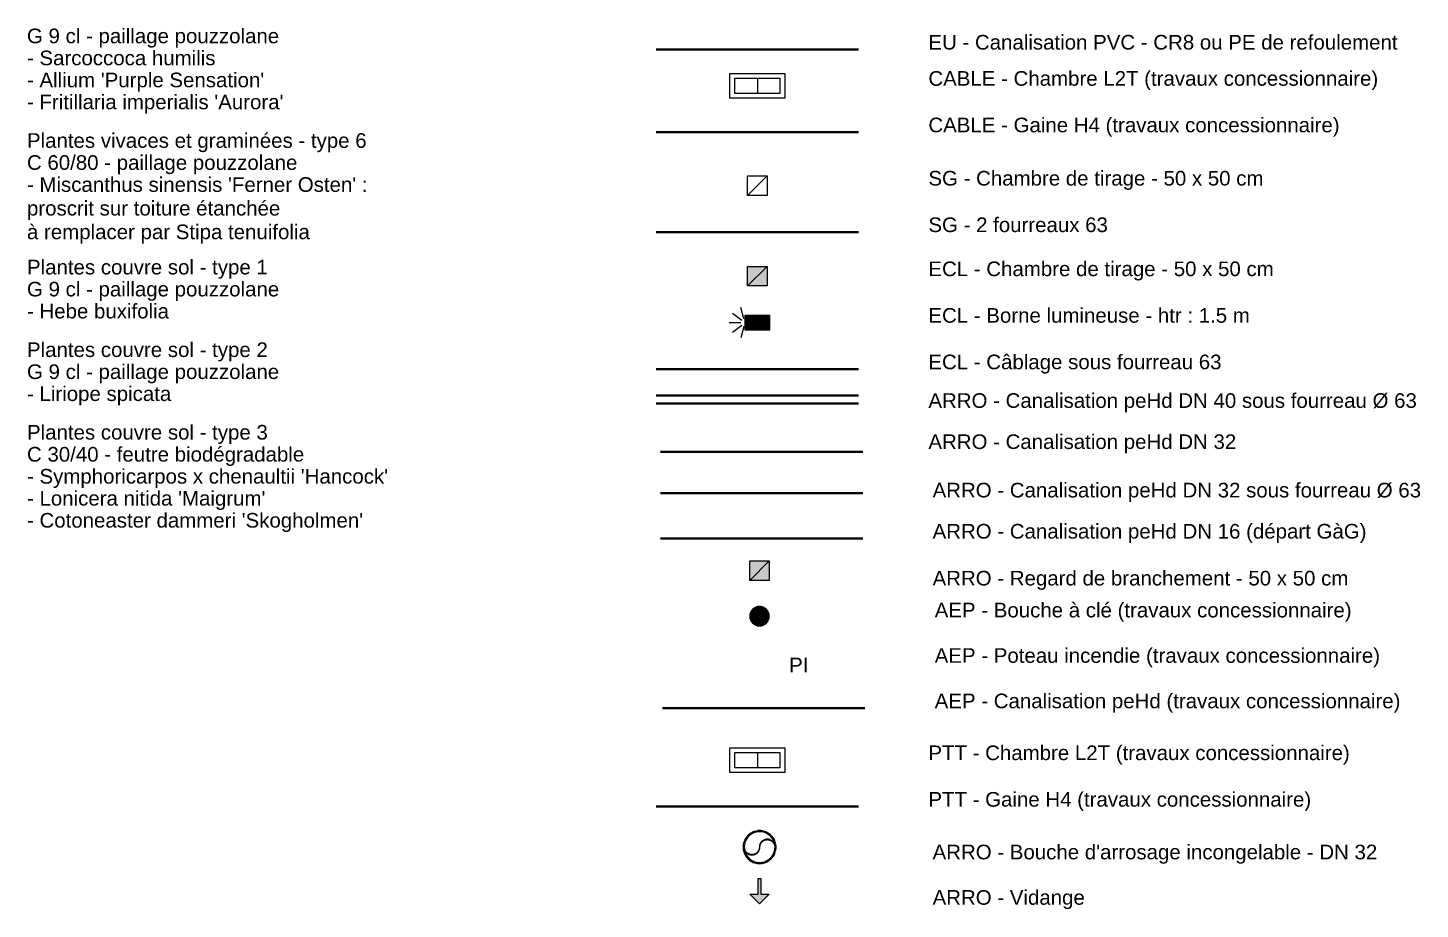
# Model space of a CAD drawing. Header units: metres. Extents: x 1838950 to 1842843, y 5171318 to 5174224.
# Drawn here: x 1840887 to 1840958.1, y 5171593 to 5171638 of the extents above; entities that cross this region are included whole.
import ezdxf

# ---------------------------------------------------------------- set-up
doc = ezdxf.new("R2010")
doc.units = ezdxf.units.M
doc.header["$LTSCALE"] = 0.0254
doc.header["$PDMODE"] = 1
doc.header["$PDSIZE"] = -2
doc.layers.get('0').update_dxf_attribs({"lineweight": 18})
doc.layers.add('SA - ECL-emmerg', color=6, linetype='Continuous', lineweight=18, true_color=0xff00ff)
for name, color, linetype, lineweight in [('SA - légende prestations', 7, 'Continuous', 18), ('SA - légende RH', 7, 'Continuous', 18), ('SA - légende RS', 7, 'Continuous', 18)]:
    doc.layers.add(name, color=color, linetype=linetype, lineweight=lineweight)
doc.styles.add('Arial', font='arial.ttf')

# ---------------------------------------------------------------- blocks, each defined once
blk = doc.blocks.new('218-4')
at = {"color": 7, "linetype": 'Continuous', "flags": 128}
blk.add_lwpolyline([(-0.39015, -0.39015), (0.39015, 0.39015), (0.39015, -0.39015)], close=True, dxfattribs=at)
blk.add_lwpolyline([(-0.39015, -0.39015), (-0.39015, 0.39015), (0.39015, 0.39015)], dxfattribs=at)
at = {"color": 7, "linetype": 'Continuous', "lineweight": 5, "transparency": 33554687}
for p in [(-0.39015, 0.39015), (-0.39015, 0.39015), (0.39015, 0.39015), (0.39015, 0.39015), (0.39015, 0.39015), (0.39015, 0.39015), (-0.39015, -0.39015), (-0.39015, -0.39015), (-0.39015, -0.39015), (-0.39015, -0.39015), (0.39015, -0.39015), (0.39015, -0.39015)]:
    blk.add_point(p, dxfattribs=at)
blk = doc.blocks.new('Station de pompage-4')
at = {"color": 7, "linetype": 'Continuous', "flags": 128}
blk.add_lwpolyline([(0.249, -0.02), (0.25, 0), (0.249, 0.02), (0.247, 0.039), (0.243, 0.058), (0.238, 0.077), (0.231, 0.096), (0.223, 0.113), (0.213, 0.131), (0.202, 0.147), (0.19, 0.162), (0.177, 0.177), (0.162, 0.19), (0.147, 0.202), (0.131, 0.213), (0.113, 0.223), (0.096, 0.231), (0.077, 0.238), (0.058, 0.243), (0.039, 0.247), (0.02, 0.249), (0, 0.25), (-0.02, 0.249), (-0.039, 0.247), (-0.058, 0.243), (-0.077, 0.238), (-0.096, 0.231), (-0.113, 0.223), (-0.131, 0.213), (-0.147, 0.202), (-0.162, 0.19), (-0.177, 0.177), (-0.19, 0.162), (-0.202, 0.147), (-0.213, 0.131), (-0.223, 0.113), (-0.231, 0.096), (-0.238, 0.077), (-0.243, 0.058), (-0.247, 0.039), (-0.249, 0.02), (-0.25, 0), (-0.249, -0.02), (-0.247, -0.039), (-0.243, -0.058), (-0.238, -0.077), (-0.231, -0.096), (-0.223, -0.113), (-0.213, -0.131), (-0.202, -0.147), (-0.19, -0.162), (-0.177, -0.177), (-0.162, -0.19), (-0.147, -0.202), (-0.131, -0.213), (-0.113, -0.223), (-0.096, -0.231), (-0.077, -0.238), (-0.058, -0.243), (-0.039, -0.247), (-0.02, -0.249), (0, -0.25), (0.02, -0.249), (0.039, -0.247), (0.058, -0.243), (0.077, -0.238), (0.096, -0.231), (0.113, -0.223), (0.131, -0.213), (0.147, -0.202), (0.162, -0.19), (0.177, -0.177), (0.19, -0.162), (0.202, -0.147), (0.213, -0.131), (0.223, -0.113), (0.231, -0.096), (0.238, -0.077), (0.243, -0.058), (0.247, -0.039)], close=True, dxfattribs=at)
for points in [[(0.229, 0.042), (0.226, 0.054), (0.221, 0.072), (0.215, 0.089), (0.207, 0.106), (0.198, 0.121), (0.188, 0.137), (0.177, 0.151), (0.164, 0.164), (0.151, 0.177), (0.137, 0.188), (0.121, 0.198), (0.106, 0.207), (0.089, 0.215), (0.072, 0.221), (0.054, 0.226), (0.036, 0.23), (0.018, 0.232), (0, 0.233), (-0.018, 0.232), (-0.036, 0.23), (-0.054, 0.226), (-0.072, 0.221), (-0.089, 0.215), (-0.106, 0.207), (-0.121, 0.198), (-0.137, 0.188), (-0.151, 0.177), (-0.164, 0.164), (-0.177, 0.151), (-0.188, 0.137), (-0.198, 0.121), (-0.207, 0.106), (-0.215, 0.089), (-0.221, 0.072), (-0.226, 0.054), (-0.23, 0.036), (-0.232, 0.018), (-0.233, 0), (-0.232, -0.018), (-0.23, -0.036), (-0.226, -0.054), (-0.221, -0.072), (-0.215, -0.089), (-0.207, -0.106), (-0.198, -0.121), (-0.188, -0.137), (-0.177, -0.151), (-0.164, -0.164), (-0.151, -0.177), (-0.137, -0.188), (-0.121, -0.198), (-0.106, -0.207), (-0.089, -0.215), (-0.072, -0.221), (-0.054, -0.226), (-0.036, -0.23), (-0.018, -0.232), (0, -0.233), (0.018, -0.232), (0.036, -0.23), (0.054, -0.226), (0.072, -0.221), (0.089, -0.215), (0.106, -0.207), (0.121, -0.198), (0.137, -0.188), (0.151, -0.177), (0.164, -0.164), (0.177, -0.151), (0.188, -0.137), (0.198, -0.121), (0.207, -0.106), (0.215, -0.089), (0.221, -0.072), (0.226, -0.054), (0.23, -0.036), (0.232, -0.018)], [(0.229, 0.042), (0.227, 0.046), (0.223, 0.054), (0.218, 0.063), (0.213, 0.07), (0.207, 0.078), (0.201, 0.085), (0.194, 0.091), (0.187, 0.097), (0.179, 0.102), (0.171, 0.107), (0.162, 0.111), (0.153, 0.114), (0.144, 0.117), (0.135, 0.118), (0.126, 0.12), (0.116, 0.12), (0.107, 0.12), (0.098, 0.118), (0.088, 0.117), (0.079, 0.114), (0.07, 0.111), (0.062, 0.107), (0.054, 0.102), (0.046, 0.097), (0.038, 0.091), (0.031, 0.085), (0.025, 0.078), (0.019, 0.07), (0.014, 0.063), (0.009, 0.054), (0.005, 0.046), (0.002, 0.037), (0, 0.028), (-0.002, 0.019), (-0.003, 0.009), (-0.004, 0), (-0.004, -0.009), (-0.005, -0.018), (-0.007, -0.026), (-0.009, -0.035), (-0.012, -0.043), (-0.016, -0.051), (-0.02, -0.059), (-0.025, -0.066), (-0.031, -0.073), (-0.037, -0.08), (-0.043, -0.086), (-0.05, -0.091), (-0.057, -0.096), (-0.065, -0.1), (-0.073, -0.104), (-0.081, -0.107), (-0.09, -0.11), (-0.099, -0.111), (-0.107, -0.112), (-0.116, -0.113), (-0.125, -0.112), (-0.134, -0.111), (-0.143, -0.11), (-0.151, -0.107), (-0.159, -0.104), (-0.167, -0.1), (-0.175, -0.096), (-0.182, -0.091), (-0.189, -0.086), (-0.196, -0.08), (-0.202, -0.073), (-0.207, -0.066), (-0.212, -0.059), (-0.217, -0.051), (-0.22, -0.043), (-0.223, -0.035), (-0.226, -0.026), (-0.228, -0.018), (-0.229, -0.009), (-0.229, 0), (-0.232, 0.018)], [(-0.229, -0.041), (-0.227, -0.046), (-0.223, -0.054), (-0.218, -0.063), (-0.213, -0.07), (-0.207, -0.078), (-0.201, -0.085), (-0.194, -0.091), (-0.187, -0.097), (-0.179, -0.102), (-0.171, -0.107), (-0.162, -0.111), (-0.153, -0.114), (-0.144, -0.116), (-0.135, -0.118), (-0.126, -0.119), (-0.116, -0.12), (-0.107, -0.119), (-0.098, -0.118), (-0.088, -0.116), (-0.079, -0.114), (-0.07, -0.111), (-0.062, -0.107), (-0.054, -0.102), (-0.046, -0.097), (-0.038, -0.091), (-0.032, -0.085), (-0.025, -0.078), (-0.019, -0.07), (-0.014, -0.063), (-0.01, -0.054), (-0.006, -0.046), (-0.002, -0.037), (0, -0.028), (0.002, -0.019), (0.003, -0.009), (0.003, 0), (0.004, 0.009), (0.005, 0.018), (0.007, 0.026), (0.009, 0.035), (0.012, 0.043), (0.016, 0.051), (0.02, 0.059), (0.025, 0.066), (0.031, 0.073), (0.037, 0.08), (0.043, 0.086), (0.05, 0.091), (0.057, 0.096), (0.065, 0.1), (0.073, 0.104), (0.081, 0.107), (0.09, 0.11), (0.099, 0.111), (0.107, 0.112), (0.116, 0.113), (0.125, 0.112), (0.134, 0.111), (0.143, 0.11), (0.151, 0.107), (0.159, 0.104), (0.167, 0.1), (0.175, 0.096), (0.183, 0.091), (0.19, 0.086), (0.196, 0.08), (0.202, 0.073), (0.207, 0.066), (0.212, 0.059), (0.217, 0.051), (0.22, 0.043), (0.224, 0.035), (0.226, 0.026), (0.228, 0.018), (0.229, 0.009), (0.229, 0), (0.232, -0.018)]]:
    blk.add_lwpolyline(points, dxfattribs=at)
at = {"color": 7, "linetype": 'Continuous', "lineweight": 5, "transparency": 33554687}
for p in [(-0.131, 0.213), (-0.131, 0.213), (-0.113, 0.223), (-0.113, 0.223), (-0.096, 0.231), (-0.096, 0.231), (-0.089, 0.215), (-0.089, 0.215), (-0.077, 0.238), (-0.077, 0.238), (-0.072, 0.221), (-0.072, 0.221), (-0.058, 0.243), (-0.058, 0.243), (-0.054, 0.226), (-0.054, 0.226), (-0.039, 0.247), (-0.039, 0.247), (-0.036, 0.23), (-0.036, 0.23), (-0.02, 0.249), (-0.02, 0.249), (-0.018, 0.232), (-0.018, 0.232), (0, 0.25), (0, 0.25), (0, 0.233), (0, 0.233), (0.018, 0.232), (0.018, 0.232), (0.02, 0.249), (0.02, 0.249), (0.036, 0.23), (0.036, 0.23), (0.039, 0.247), (0.039, 0.247), (0.054, 0.226), (0.054, 0.226), (0.058, 0.243), (0.058, 0.243), (0.072, 0.221), (0.072, 0.221), (0.077, 0.238), (0.077, 0.238), (0.089, 0.215), (0.089, 0.215), (0.096, 0.231), (0.096, 0.231), (0.113, 0.223), (0.113, 0.223), (0.131, 0.213), (0.131, 0.213), (-0.25, 0), (-0.25, 0), (-0.249, 0.02), (-0.249, 0.02), (-0.247, 0.039), (-0.247, 0.039), (-0.243, 0.058), (-0.243, 0.058), (-0.238, 0.077), (-0.238, 0.077), (-0.233, 0), (-0.233, 0), (-0.232, 0.018), (-0.232, 0.018), (-0.232, 0.018), (-0.232, 0.018), (-0.231, 0.096), (-0.231, 0.096), (-0.23, 0.036), (-0.23, 0.036), (-0.229, 0), (-0.229, 0), (-0.226, 0.054), (-0.226, 0.054), (-0.223, 0.113), (-0.223, 0.113), (-0.221, 0.072), (-0.221, 0.072), (-0.215, 0.089), (-0.215, 0.089), (-0.213, 0.131), (-0.213, 0.131), (-0.207, 0.106), (-0.207, 0.106), (-0.202, 0.147), (-0.202, 0.147), (-0.198, 0.121), (-0.198, 0.121), (-0.19, 0.162), (-0.19, 0.162), (-0.188, 0.137), (-0.188, 0.137), (-0.177, 0.177), (-0.177, 0.177), (-0.177, 0.151), (-0.177, 0.151), (-0.164, 0.164), (-0.164, 0.164), (-0.162, 0.19), (-0.162, 0.19), (-0.151, 0.177), (-0.151, 0.177), (-0.147, 0.202), (-0.147, 0.202), (-0.137, 0.188), (-0.137, 0.188), (-0.121, 0.198), (-0.121, 0.198), (-0.106, 0.207), (-0.106, 0.207), (-0.004, 0), (-0.004, 0), (-0.003, 0.009), (-0.003, 0.009), (-0.002, 0.019), (-0.002, 0.019), (0, 0.028), (0, 0.028), (0.002, 0.037), (0.002, 0.037), (0.004, 0.009), (0.004, 0.009), (0.005, 0.046), (0.005, 0.046), (0.005, 0.018), (0.005, 0.018), (0.007, 0.026), (0.007, 0.026), (0.009, 0.054), (0.009, 0.054), (0.009, 0.035), (0.009, 0.035), (0.012, 0.043), (0.012, 0.043), (0.014, 0.063), (0.014, 0.063), (0.016, 0.051), (0.016, 0.051), (0.019, 0.07), (0.019, 0.07), (0.02, 0.059), (0.02, 0.059), (0.025, 0.078), (0.025, 0.078), (0.025, 0.066), (0.025, 0.066), (0.031, 0.085), (0.031, 0.085), (0.031, 0.073), (0.031, 0.073), (0.037, 0.08), (0.037, 0.08), (0.038, 0.091), (0.038, 0.091), (0.043, 0.086), (0.043, 0.086), (0.046, 0.097), (0.046, 0.097), (0.05, 0.091), (0.05, 0.091), (0.054, 0.102), (0.054, 0.102), (0.057, 0.096), (0.057, 0.096), (0.062, 0.107), (0.062, 0.107), (0.065, 0.1), (0.065, 0.1), (0.07, 0.111), (0.07, 0.111), (0.073, 0.104), (0.073, 0.104), (0.079, 0.114), (0.079, 0.114), (0.081, 0.107), (0.081, 0.107), (0.088, 0.117), (0.088, 0.117), (0.09, 0.11), (0.09, 0.11), (0.098, 0.118), (0.098, 0.118), (0.099, 0.111), (0.099, 0.111), (0.106, 0.207), (0.106, 0.207), (0.107, 0.12), (0.107, 0.12), (0.107, 0.112), (0.107, 0.112), (0.116, 0.12), (0.116, 0.12), (0.116, 0.113), (0.116, 0.113), (0.121, 0.198), (0.121, 0.198), (0.125, 0.112), (0.125, 0.112), (0.126, 0.12), (0.126, 0.12), (0.134, 0.111), (0.134, 0.111), (0.135, 0.118), (0.135, 0.118), (0.137, 0.188), (0.137, 0.188), (0.143, 0.11), (0.143, 0.11), (0.144, 0.117), (0.144, 0.117), (0.147, 0.202), (0.147, 0.202), (0.151, 0.177), (0.151, 0.177), (0.151, 0.107), (0.151, 0.107), (0.153, 0.114), (0.153, 0.114), (0.159, 0.104), (0.159, 0.104), (0.162, 0.19), (0.162, 0.19), (0.162, 0.111), (0.162, 0.111), (0.164, 0.164), (0.164, 0.164), (0.167, 0.1), (0.167, 0.1), (0.171, 0.107), (0.171, 0.107), (0.175, 0.096), (0.175, 0.096), (0.177, 0.177), (0.177, 0.177), (0.177, 0.151), (0.177, 0.151), (0.179, 0.102), (0.179, 0.102), (0.183, 0.091), (0.183, 0.091), (0.187, 0.097), (0.187, 0.097), (0.188, 0.137), (0.188, 0.137), (0.19, 0.162), (0.19, 0.162), (0.19, 0.086), (0.19, 0.086), (0.194, 0.091), (0.194, 0.091), (0.196, 0.08), (0.196, 0.08), (0.198, 0.121), (0.198, 0.121), (0.201, 0.085), (0.201, 0.085), (0.202, 0.147), (0.202, 0.147), (0.202, 0.073), (0.202, 0.073), (0.207, 0.106), (0.207, 0.106), (0.207, 0.078), (0.207, 0.078), (0.207, 0.066), (0.207, 0.066), (0.212, 0.059), (0.212, 0.059), (0.213, 0.131), (0.213, 0.131), (0.213, 0.07), (0.213, 0.07), (0.215, 0.089), (0.215, 0.089), (0.217, 0.051), (0.217, 0.051), (0.218, 0.063), (0.218, 0.063), (0.22, 0.043), (0.22, 0.043), (0.221, 0.072), (0.221, 0.072), (0.223, 0.113), (0.223, 0.113), (0.223, 0.054), (0.223, 0.054), (0.224, 0.035), (0.224, 0.035), (0.226, 0.054), (0.226, 0.054), (0.226, 0.026), (0.226, 0.026), (0.227, 0.046), (0.227, 0.046), (0.228, 0.018), (0.228, 0.018), (0.229, 0.042), (0.229, 0.042), (0.229, 0.042), (0.229, 0.042), (0.229, 0.009), (0.229, 0.009), (0.231, 0.096), (0.231, 0.096), (0.238, 0.077), (0.238, 0.077), (0.243, 0.058), (0.243, 0.058), (0.247, 0.039), (0.247, 0.039), (0.249, 0.02), (0.249, 0.02), (0.25, 0), (0.25, 0), (-0.249, -0.02), (-0.249, -0.02), (-0.247, -0.039), (-0.247, -0.039), (-0.243, -0.058), (-0.243, -0.058), (-0.238, -0.077), (-0.238, -0.077), (-0.232, -0.018), (-0.232, -0.018), (-0.231, -0.096), (-0.231, -0.096), (-0.23, -0.036), (-0.23, -0.036), (-0.229, -0.009), (-0.229, -0.009), (-0.229, -0.041), (-0.229, -0.041), (-0.228, -0.018), (-0.228, -0.018), (-0.227, -0.046), (-0.227, -0.046), (-0.226, -0.026), (-0.226, -0.026), (-0.226, -0.054), (-0.226, -0.054), (-0.223, -0.035), (-0.223, -0.035), (-0.223, -0.054), (-0.223, -0.054), (-0.223, -0.113), (-0.223, -0.113), (-0.221, -0.072), (-0.221, -0.072), (-0.22, -0.043), (-0.22, -0.043), (-0.218, -0.063), (-0.218, -0.063), (-0.217, -0.051), (-0.217, -0.051), (-0.215, -0.089), (-0.215, -0.089), (-0.213, -0.07), (-0.213, -0.07), (-0.213, -0.131), (-0.213, -0.131), (-0.212, -0.059), (-0.212, -0.059), (-0.207, -0.066), (-0.207, -0.066), (-0.207, -0.078), (-0.207, -0.078), (-0.207, -0.106), (-0.207, -0.106), (-0.202, -0.073), (-0.202, -0.073), (-0.202, -0.147), (-0.202, -0.147), (-0.201, -0.085), (-0.201, -0.085), (-0.198, -0.121), (-0.198, -0.121), (-0.196, -0.08), (-0.196, -0.08), (-0.194, -0.091), (-0.194, -0.091), (-0.19, -0.162), (-0.19, -0.162), (-0.189, -0.086), (-0.189, -0.086), (-0.188, -0.137), (-0.188, -0.137), (-0.187, -0.097), (-0.187, -0.097), (-0.182, -0.091), (-0.182, -0.091), (-0.179, -0.102), (-0.179, -0.102), (-0.177, -0.151), (-0.177, -0.151), (-0.177, -0.177), (-0.177, -0.177), (-0.175, -0.096), (-0.175, -0.096), (-0.171, -0.107), (-0.171, -0.107), (-0.167, -0.1), (-0.167, -0.1), (-0.164, -0.164), (-0.164, -0.164), (-0.162, -0.111), (-0.162, -0.111), (-0.162, -0.19), (-0.162, -0.19), (-0.159, -0.104), (-0.159, -0.104), (-0.153, -0.114), (-0.153, -0.114), (-0.151, -0.107), (-0.151, -0.107), (-0.151, -0.177), (-0.151, -0.177), (-0.147, -0.202), (-0.147, -0.202), (-0.144, -0.116), (-0.144, -0.116), (-0.143, -0.11), (-0.143, -0.11), (-0.137, -0.188), (-0.137, -0.188), (-0.135, -0.118), (-0.135, -0.118), (-0.134, -0.111), (-0.134, -0.111), (-0.126, -0.119), (-0.126, -0.119), (-0.125, -0.112), (-0.125, -0.112), (-0.121, -0.198), (-0.121, -0.198), (-0.116, -0.113), (-0.116, -0.113), (-0.116, -0.12), (-0.116, -0.12), (-0.107, -0.112), (-0.107, -0.112), (-0.107, -0.119), (-0.107, -0.119), (-0.106, -0.207), (-0.106, -0.207), (-0.099, -0.111), (-0.099, -0.111), (-0.098, -0.118), (-0.098, -0.118), (-0.09, -0.11), (-0.09, -0.11), (-0.088, -0.116), (-0.088, -0.116), (-0.081, -0.107), (-0.081, -0.107), (-0.079, -0.114), (-0.079, -0.114), (-0.073, -0.104), (-0.073, -0.104), (-0.07, -0.111), (-0.07, -0.111), (-0.065, -0.1), (-0.065, -0.1), (-0.062, -0.107), (-0.062, -0.107), (-0.057, -0.096), (-0.057, -0.096), (-0.054, -0.102), (-0.054, -0.102), (-0.05, -0.091), (-0.05, -0.091), (-0.046, -0.097), (-0.046, -0.097), (-0.043, -0.086), (-0.043, -0.086), (-0.038, -0.091), (-0.038, -0.091), (-0.037, -0.08), (-0.037, -0.08), (-0.032, -0.085), (-0.032, -0.085), (-0.031, -0.073), (-0.031, -0.073), (-0.025, -0.066), (-0.025, -0.066), (-0.025, -0.078), (-0.025, -0.078), (-0.02, -0.059), (-0.02, -0.059), (-0.019, -0.07), (-0.019, -0.07), (-0.016, -0.051), (-0.016, -0.051), (-0.014, -0.063), (-0.014, -0.063), (-0.012, -0.043), (-0.012, -0.043), (-0.01, -0.054), (-0.01, -0.054), (-0.009, -0.035), (-0.009, -0.035), (-0.007, -0.026), (-0.007, -0.026), (-0.006, -0.046), (-0.006, -0.046), (-0.005, -0.018), (-0.005, -0.018), (-0.004, -0.009), (-0.004, -0.009), (-0.002, -0.037), (-0.002, -0.037), (0, -0.028), (0, -0.028), (0.002, -0.019), (0.002, -0.019), (0.003, 0), (0.003, 0), (0.003, -0.009), (0.003, -0.009), (0.106, -0.207), (0.106, -0.207), (0.121, -0.198), (0.121, -0.198), (0.137, -0.188), (0.137, -0.188), (0.147, -0.202), (0.147, -0.202), (0.151, -0.177), (0.151, -0.177), (0.162, -0.19), (0.162, -0.19), (0.164, -0.164), (0.164, -0.164), (0.177, -0.151), (0.177, -0.151), (0.177, -0.177), (0.177, -0.177), (0.188, -0.137), (0.188, -0.137), (0.19, -0.162), (0.19, -0.162), (0.198, -0.121), (0.198, -0.121), (0.202, -0.147), (0.202, -0.147), (0.207, -0.106), (0.207, -0.106), (0.213, -0.131), (0.213, -0.131), (0.215, -0.089), (0.215, -0.089), (0.221, -0.072), (0.221, -0.072), (0.223, -0.113), (0.223, -0.113), (0.226, -0.054), (0.226, -0.054), (0.229, 0), (0.229, 0), (0.23, -0.036), (0.23, -0.036), (0.231, -0.096), (0.231, -0.096), (0.232, -0.018), (0.232, -0.018), (0.232, -0.018), (0.232, -0.018), (0.238, -0.077), (0.238, -0.077), (0.243, -0.058), (0.243, -0.058), (0.247, -0.039), (0.247, -0.039), (0.249, -0.02), (0.249, -0.02), (-0.131, -0.213), (-0.131, -0.213), (-0.113, -0.223), (-0.113, -0.223), (-0.096, -0.231), (-0.096, -0.231), (-0.089, -0.215), (-0.089, -0.215), (-0.077, -0.238), (-0.077, -0.238), (-0.072, -0.221), (-0.072, -0.221), (-0.058, -0.243), (-0.058, -0.243), (-0.054, -0.226), (-0.054, -0.226), (-0.039, -0.247), (-0.039, -0.247), (-0.036, -0.23), (-0.036, -0.23), (-0.02, -0.249), (-0.02, -0.249), (-0.018, -0.232), (-0.018, -0.232), (0, -0.233), (0, -0.233), (0, -0.25), (0, -0.25), (0.018, -0.232), (0.018, -0.232), (0.02, -0.249), (0.02, -0.249), (0.036, -0.23), (0.036, -0.23), (0.039, -0.247), (0.039, -0.247), (0.054, -0.226), (0.054, -0.226), (0.058, -0.243), (0.058, -0.243), (0.072, -0.221), (0.072, -0.221), (0.077, -0.238), (0.077, -0.238), (0.089, -0.215), (0.089, -0.215), (0.096, -0.231), (0.096, -0.231), (0.113, -0.223), (0.113, -0.223), (0.131, -0.213), (0.131, -0.213)]:
    blk.add_point(p, dxfattribs=at)
blk = doc.blocks.new('Vidange-4')
at = {"linetype": 'Continuous', "lineweight": 0, "true_color": 0x00ffff}
blk.add_hatch(color=4, dxfattribs=at).paths.add_polyline_path([(-0.03, 0.65), (0.03, 0.65), (0.03, 0.25), (0.25, 0.25), (0, 0), (-0.25, 0.25), (-0.03, 0.25)])
at = {"color": 7, "linetype": 'Continuous', "flags": 128}
blk.add_lwpolyline([(-0.03, 0.65), (0.03, 0.65), (0.03, 0.25), (0.25, 0.25), (0, 0), (-0.25, 0.25), (-0.03, 0.25)], close=True, dxfattribs=at)
at = {"color": 7, "linetype": 'Continuous', "lineweight": 5, "transparency": 33554687}
for p in [(-0.03, 0.65), (-0.03, 0.65), (0.03, 0.65), (0.03, 0.65), (-0.25, 0.25), (-0.25, 0.25), (-0.03, 0.25), (-0.03, 0.25), (0, 0), (0, 0), (0.03, 0.25), (0.03, 0.25), (0.25, 0.25), (0.25, 0.25)]:
    blk.add_point(p, dxfattribs=at)
blk = doc.blocks.new('Robinet quart de tour-4')
at = {"linetype": 'Continuous', "lineweight": 0, "true_color": 0x00ffff}
for points in [[(-0.171, -0.161), (-0.01, 0), (-0.171, 0.161), (-0.177, 0.154), (-0.183, 0.148), (-0.188, 0.141), (-0.193, 0.133), (-0.198, 0.126), (-0.203, 0.118), (-0.207, 0.111), (-0.211, 0.103), (-0.215, 0.095), (-0.218, 0.087), (-0.221, 0.078), (-0.224, 0.07), (-0.227, 0.061), (-0.229, 0.053), (-0.231, 0.044), (-0.232, 0.035), (-0.233, 0.027), (-0.234, 0.018), (-0.235, 0.009), (-0.235, 0), (-0.235, -0.009), (-0.234, -0.018), (-0.233, -0.026), (-0.232, -0.035), (-0.231, -0.044), (-0.229, -0.053), (-0.227, -0.061), (-0.224, -0.07), (-0.221, -0.078), (-0.218, -0.086), (-0.215, -0.095), (-0.211, -0.103), (-0.207, -0.11), (-0.203, -0.118), (-0.198, -0.126), (-0.193, -0.133), (-0.188, -0.14), (-0.183, -0.147), (-0.177, -0.154)], [(-0.161, 0.171), (0, 0.01), (0.161, 0.171), (0.154, 0.177), (0.147, 0.183), (0.14, 0.188), (0.133, 0.193), (0.126, 0.198), (0.118, 0.203), (0.11, 0.207), (0.103, 0.211), (0.095, 0.215), (0.086, 0.218), (0.078, 0.221), (0.07, 0.224), (0.061, 0.227), (0.053, 0.229), (0.044, 0.231), (0.035, 0.232), (0.026, 0.233), (0.018, 0.234), (0.009, 0.235), (0, 0.235), (-0.009, 0.235), (-0.018, 0.234), (-0.027, 0.233), (-0.035, 0.232), (-0.044, 0.231), (-0.053, 0.229), (-0.061, 0.227), (-0.07, 0.224), (-0.078, 0.221), (-0.087, 0.218), (-0.095, 0.215), (-0.103, 0.211), (-0.111, 0.207), (-0.118, 0.203), (-0.126, 0.198), (-0.133, 0.193), (-0.141, 0.188), (-0.148, 0.183), (-0.154, 0.177)], [(0.171, 0.161), (0.177, 0.154), (0.183, 0.148), (0.188, 0.141), (0.193, 0.133), (0.198, 0.126), (0.203, 0.118), (0.207, 0.111), (0.211, 0.103), (0.215, 0.095), (0.218, 0.087), (0.221, 0.078), (0.224, 0.07), (0.227, 0.061), (0.229, 0.053), (0.231, 0.044), (0.232, 0.035), (0.233, 0.027), (0.234, 0.018), (0.235, 0.009), (0.235, 0), (0.235, -0.009), (0.234, -0.018), (0.233, -0.027), (0.232, -0.035), (0.231, -0.044), (0.229, -0.053), (0.227, -0.061), (0.224, -0.07), (0.221, -0.078), (0.218, -0.087), (0.215, -0.095), (0.211, -0.103), (0.207, -0.111), (0.203, -0.118), (0.198, -0.126), (0.193, -0.133), (0.188, -0.141), (0.183, -0.148), (0.177, -0.154), (0.171, -0.161), (0.01, 0)], [(0.161, -0.171), (0.154, -0.177), (0.148, -0.183), (0.141, -0.188), (0.133, -0.193), (0.126, -0.198), (0.118, -0.203), (0.111, -0.207), (0.103, -0.211), (0.095, -0.215), (0.087, -0.218), (0.078, -0.221), (0.07, -0.224), (0.061, -0.227), (0.053, -0.229), (0.044, -0.231), (0.035, -0.232), (0.027, -0.233), (0.018, -0.234), (0.009, -0.235), (0, -0.235), (-0.009, -0.235), (-0.018, -0.234), (-0.027, -0.233), (-0.035, -0.232), (-0.044, -0.231), (-0.053, -0.229), (-0.061, -0.227), (-0.07, -0.224), (-0.078, -0.221), (-0.087, -0.218), (-0.095, -0.215), (-0.103, -0.211), (-0.111, -0.207), (-0.118, -0.203), (-0.126, -0.198), (-0.133, -0.193), (-0.141, -0.188), (-0.148, -0.183), (-0.154, -0.177), (-0.161, -0.171), (0, -0.01)]]:
    blk.add_hatch(color=4, dxfattribs=at).paths.add_polyline_path(points)
at = {"color": 7, "linetype": 'Continuous', "flags": 128}
for points in [[(0.25, 0), (0.249, 0.02), (0.247, 0.039), (0.243, 0.058), (0.238, 0.077), (0.231, 0.096), (0.223, 0.114), (0.213, 0.131), (0.202, 0.147), (0.19, 0.162), (0.177, 0.177), (0.162, 0.19), (0.147, 0.202), (0.131, 0.213), (0.113, 0.223), (0.096, 0.231), (0.077, 0.238), (0.058, 0.243), (0.039, 0.247), (0.02, 0.249), (0, 0.25), (-0.02, 0.249), (-0.039, 0.247), (-0.058, 0.243), (-0.077, 0.238), (-0.096, 0.231), (-0.114, 0.223), (-0.131, 0.213), (-0.147, 0.202), (-0.162, 0.19), (-0.177, 0.177), (-0.19, 0.162), (-0.202, 0.147), (-0.213, 0.131), (-0.223, 0.114), (-0.231, 0.096), (-0.238, 0.077), (-0.243, 0.058), (-0.247, 0.039), (-0.249, 0.02), (-0.25, 0), (-0.249, -0.02), (-0.247, -0.039), (-0.243, -0.058), (-0.238, -0.077), (-0.231, -0.096), (-0.223, -0.113), (-0.213, -0.131), (-0.202, -0.147), (-0.19, -0.162), (-0.177, -0.177), (-0.162, -0.19), (-0.147, -0.202), (-0.131, -0.213), (-0.114, -0.223), (-0.096, -0.231), (-0.077, -0.238), (-0.058, -0.243), (-0.039, -0.247), (-0.02, -0.249), (0, -0.25), (0.02, -0.249), (0.039, -0.247), (0.058, -0.243), (0.077, -0.238), (0.096, -0.231), (0.113, -0.223), (0.131, -0.213), (0.147, -0.202), (0.162, -0.19), (0.177, -0.177), (0.19, -0.162), (0.202, -0.147), (0.213, -0.131), (0.223, -0.113), (0.231, -0.096), (0.238, -0.077), (0.243, -0.058), (0.247, -0.039), (0.249, -0.02)], [(-0.171, -0.161), (-0.01, 0), (-0.171, 0.161), (-0.177, 0.154), (-0.183, 0.148), (-0.188, 0.141), (-0.193, 0.133), (-0.198, 0.126), (-0.203, 0.118), (-0.207, 0.111), (-0.211, 0.103), (-0.215, 0.095), (-0.218, 0.087), (-0.221, 0.078), (-0.224, 0.07), (-0.227, 0.061), (-0.229, 0.053), (-0.231, 0.044), (-0.232, 0.035), (-0.233, 0.027), (-0.234, 0.018), (-0.235, 0.009), (-0.235, 0), (-0.235, -0.009), (-0.234, -0.018), (-0.233, -0.026), (-0.232, -0.035), (-0.231, -0.044), (-0.229, -0.053), (-0.227, -0.061), (-0.224, -0.07), (-0.221, -0.078), (-0.218, -0.086), (-0.215, -0.095), (-0.211, -0.103), (-0.207, -0.11), (-0.203, -0.118), (-0.198, -0.126), (-0.193, -0.133), (-0.188, -0.14), (-0.183, -0.147), (-0.177, -0.154)], [(-0.161, 0.171), (0, 0.01), (0.161, 0.171), (0.154, 0.177), (0.147, 0.183), (0.14, 0.188), (0.133, 0.193), (0.126, 0.198), (0.118, 0.203), (0.11, 0.207), (0.103, 0.211), (0.095, 0.215), (0.086, 0.218), (0.078, 0.221), (0.07, 0.224), (0.061, 0.227), (0.053, 0.229), (0.044, 0.231), (0.035, 0.232), (0.026, 0.233), (0.018, 0.234), (0.009, 0.235), (0, 0.235), (-0.009, 0.235), (-0.018, 0.234), (-0.027, 0.233), (-0.035, 0.232), (-0.044, 0.231), (-0.053, 0.229), (-0.061, 0.227), (-0.07, 0.224), (-0.078, 0.221), (-0.087, 0.218), (-0.095, 0.215), (-0.103, 0.211), (-0.111, 0.207), (-0.118, 0.203), (-0.126, 0.198), (-0.133, 0.193), (-0.141, 0.188), (-0.148, 0.183), (-0.154, 0.177)], [(0.171, 0.161), (0.177, 0.154), (0.183, 0.148), (0.188, 0.141), (0.193, 0.133), (0.198, 0.126), (0.203, 0.118), (0.207, 0.111), (0.211, 0.103), (0.215, 0.095), (0.218, 0.087), (0.221, 0.078), (0.224, 0.07), (0.227, 0.061), (0.229, 0.053), (0.231, 0.044), (0.232, 0.035), (0.233, 0.027), (0.234, 0.018), (0.235, 0.009), (0.235, 0), (0.235, -0.009), (0.234, -0.018), (0.233, -0.027), (0.232, -0.035), (0.231, -0.044), (0.229, -0.053), (0.227, -0.061), (0.224, -0.07), (0.221, -0.078), (0.218, -0.087), (0.215, -0.095), (0.211, -0.103), (0.207, -0.111), (0.203, -0.118), (0.198, -0.126), (0.193, -0.133), (0.188, -0.141), (0.183, -0.148), (0.177, -0.154), (0.171, -0.161), (0.01, 0)], [(0.161, -0.171), (0.154, -0.177), (0.148, -0.183), (0.141, -0.188), (0.133, -0.193), (0.126, -0.198), (0.118, -0.203), (0.111, -0.207), (0.103, -0.211), (0.095, -0.215), (0.087, -0.218), (0.078, -0.221), (0.07, -0.224), (0.061, -0.227), (0.053, -0.229), (0.044, -0.231), (0.035, -0.232), (0.027, -0.233), (0.018, -0.234), (0.009, -0.235), (0, -0.235), (-0.009, -0.235), (-0.018, -0.234), (-0.027, -0.233), (-0.035, -0.232), (-0.044, -0.231), (-0.053, -0.229), (-0.061, -0.227), (-0.07, -0.224), (-0.078, -0.221), (-0.087, -0.218), (-0.095, -0.215), (-0.103, -0.211), (-0.111, -0.207), (-0.118, -0.203), (-0.126, -0.198), (-0.133, -0.193), (-0.141, -0.188), (-0.148, -0.183), (-0.154, -0.177), (-0.161, -0.171), (0, -0.01)]]:
    blk.add_lwpolyline(points, close=True, dxfattribs=at)
blk = doc.blocks.new('L2T-4')
at = {"color": 7, "linetype": 'Continuous'}
blk.add_line((0, 0.195), (0, -0.195), dxfattribs=at)
at = {"color": 7, "linetype": 'Continuous', "flags": 128}
for points in [[(-0.701, 0.315), (0.701, 0.315), (0.701, -0.315), (-0.701, -0.315)], [(-0.576, 0.195), (0.576, 0.195), (0.576, -0.195), (-0.576, -0.195)]]:
    blk.add_lwpolyline(points, close=True, dxfattribs=at)
at = {"color": 7, "linetype": 'Continuous', "lineweight": 5, "transparency": 33554687}
for p in [(-0.701, 0.315), (-0.701, 0.315), (-0.701, 0.315), (-0.701, 0.315), (-0.701, 0.315), (-0.701, 0.315), (-0.576, 0.195), (-0.576, 0.195), (-0.576, 0.195), (-0.576, 0.195), (-0.576, 0.195), (-0.576, 0.195), (0, 0.195), (0, 0.195), (0, 0.195), (0, 0.195), (0, 0.195), (0, 0.195), (0.576, 0.195), (0.576, 0.195), (0.576, 0.195), (0.576, 0.195), (0.576, 0.195), (0.576, 0.195), (0.701, 0.315), (0.701, 0.315), (0.701, 0.315), (0.701, 0.315), (0.701, 0.315), (0.701, 0.315), (-0.701, -0.315), (-0.701, -0.315), (-0.701, -0.315), (-0.701, -0.315), (-0.701, -0.315), (-0.701, -0.315), (-0.576, -0.195), (-0.576, -0.195), (-0.576, -0.195), (-0.576, -0.195), (-0.576, -0.195), (-0.576, -0.195), (0, -0.195), (0, -0.195), (0, -0.195), (0, -0.195), (0, -0.195), (0, -0.195), (0.576, -0.195), (0.576, -0.195), (0.576, -0.195), (0.576, -0.195), (0.576, -0.195), (0.576, -0.195), (0.701, -0.315), (0.701, -0.315), (0.701, -0.315), (0.701, -0.315), (0.701, -0.315), (0.701, -0.315)]:
    blk.add_point(p, dxfattribs=at)

msp = doc.modelspace()

# ---------------------------------------------------------------- hatches: boundary and pattern name
at = {"layer": 'SA - ECL-emmerg', "linetype": 'Continuous', "lineweight": 0, "true_color": 0xffff00}
msp.add_hatch(color=2, dxfattribs=at).paths.add_polyline_path([(1840923.747, 5171625.8017), (1840924.7474, 5171625.8026), (1840924.7484, 5171624.8022), (1840923.748, 5171624.8013)])
at = {"layer": 'SA - légende RS', "linetype": 'Continuous', "lineweight": 0, "true_color": 0xffff00}
for points in [[(1840924.4877, 5171623.2838), (1840923.6077, 5171623.2838), (1840923.6077, 5171622.5638), (1840924.4877, 5171622.5638)], [(1840924.8877, 5171623.2838), (1840924.4877, 5171623.2838), (1840924.4877, 5171622.5638), (1840924.8877, 5171622.5638)]]:
    msp.add_hatch(color=2, dxfattribs=at).paths.add_polyline_path(points)

# ---------------------------------------------------------------- linework, layer by layer
at = {"layer": 'SA - ECL-emmerg', "color": 6, "true_color": 0xff00ff, "flags": 128}
msp.add_lwpolyline([(1840923.747, 5171625.8017), (1840924.7474, 5171625.8026), (1840924.7484, 5171624.8022), (1840923.748, 5171624.8013)], close=True, dxfattribs=at)
at = {"layer": 'SA - légende RH', "color": 24, "linetype": 'Continuous', "lineweight": 40, "true_color": 0x993300}
msp.add_line((1840919.0831, 5171636.8792), (1840929.4123, 5171636.8792), dxfattribs=at)
at = {"layer": 'SA - légende RH', "color": 92, "linetype": 'Continuous', "lineweight": 40, "true_color": 0x00bb00}
msp.add_line((1840919.0831, 5171619.2101), (1840929.4123, 5171619.2101), dxfattribs=at)
at = {"layer": 'SA - légende RH', "color": 92, "lineweight": 40, "true_color": 0x00bb00}
for p, q in [((1840919.0831, 5171618.792), (1840929.4123, 5171618.792)), ((1840919.2975, 5171614.2164), (1840929.6267, 5171614.2164))]:
    msp.add_line(p, q, dxfattribs=at)
at = {"layer": 'SA - légende RH', "color": 245, "lineweight": 40, "true_color": 0x993366}
msp.add_line((1840919.2975, 5171616.3178), (1840929.6267, 5171616.3178), dxfattribs=at)
at = {"layer": 'SA - légende RH', "color": 231, "lineweight": 40, "true_color": 0xff99cc}
msp.add_line((1840919.2975, 5171611.8956), (1840929.6267, 5171611.8956), dxfattribs=at)
at = {"layer": 'SA - légende RH', "color": 4, "lineweight": 40, "true_color": 0x00ffff}
msp.add_line((1840919.4047, 5171603.2257), (1840929.7339, 5171603.2257), dxfattribs=at)
at = {"layer": 'SA - légende RH', "color": 4, "linetype": 'Continuous', "lineweight": 5, "true_color": 0x00ffff}
msp.add_solid([(1840923.8552, 5171609.7486), (1840924.8556, 5171609.7495), (1840923.8542, 5171610.749), (1840924.8546, 5171610.7499)], dxfattribs=at)
at = {"layer": 'SA - légende RS', "color": 7, "lineweight": 40}
msp.add_line((1840919.0831, 5171632.6522), (1840929.4123, 5171632.6522), dxfattribs=at)
at = {"layer": 'SA - légende RS', "color": 245, "lineweight": 40, "true_color": 0x993366}
msp.add_line((1840919.0831, 5171627.5529), (1840929.4123, 5171627.5529), dxfattribs=at)
at = {"layer": 'SA - légende RS', "color": 6, "true_color": 0xff00ff}
for p, q in [((1840923.5546, 5171623.1166), (1840923.3952, 5171623.695)), ((1840922.9713, 5171623.4086), (1840923.4486, 5171623.045)), ((1840923.4077, 5171622.9238), (1840922.8077, 5171622.9238)), ((1840922.9713, 5171622.439), (1840923.4486, 5171622.8026)), ((1840923.5546, 5171622.731), (1840923.3952, 5171622.1525))]:
    msp.add_line(p, q, dxfattribs=at)
at = {"layer": 'SA - légende RS', "color": 6, "linetype": 'Continuous', "lineweight": 40, "true_color": 0xff00ff}
msp.add_line((1840919.0831, 5171620.5456), (1840929.4123, 5171620.5456), dxfattribs=at)
at = {"layer": 'SA - légende RS', "color": 7, "linetype": 'Continuous', "lineweight": 40}
msp.add_line((1840919.0831, 5171598.1971), (1840929.4123, 5171598.1971), dxfattribs=at)
at = {"layer": 'SA - légende RS', "color": 6, "true_color": 0xff00ff, "flags": 128}
msp.add_lwpolyline([(1840924.4877, 5171623.2838), (1840923.6077, 5171623.2838), (1840923.6077, 5171622.5638), (1840924.4877, 5171622.5638)], dxfattribs=at)
msp.add_lwpolyline([(1840924.8877, 5171623.2838), (1840924.4877, 5171623.2838), (1840924.4877, 5171622.5638), (1840924.8877, 5171622.5638)], close=True, dxfattribs=at)

# ---------------------------------------------------------------- block references
at = {"layer": 'SA - légende RH', "color": 4, "true_color": 0x00ffff, "xscale": 1.2820512, "yscale": 1.2820512, "zscale": 1.2820512, "rotation": 0.0533428120899409}
msp.add_blockref('218-4', (1840924.3549, 5171610.2493), dxfattribs=at)
at = {"layer": 'SA - légende RH', "color": 4, "true_color": 0x00ffff}
for name, p, xscale, yscale, zscale in [('Robinet quart de tour-4', (1840924.3549, 5171607.9284), 2, 2, 2), ('Station de pompage-4', (1840924.3603, 5171596.1306), 3.375, 3.375, 3.375), ('Vidange-4', (1840924.3549, 5171593.2263), 2, 2, 2)]:
    msp.add_blockref(name, p, dxfattribs=dict(at, xscale=xscale, yscale=yscale, zscale=zscale))
at = {"layer": 'SA - légende RS', "color": 16, "true_color": 0x800000, "xscale": 2, "yscale": 2, "zscale": 2}
msp.add_blockref('L2T-4', (1840924.2477, 5171635.0304), dxfattribs=at)
at = {"layer": 'SA - légende RS', "color": 245, "true_color": 0x993366, "xscale": 1.2820512, "yscale": 1.2820512, "zscale": 1.2820512, "rotation": 0.0533428120899409}
msp.add_blockref('218-4', (1840924.2477, 5171629.9311), dxfattribs=at)
at = {"layer": 'SA - légende RS', "color": 6, "true_color": 0xff00ff, "xscale": 1.2820512, "yscale": 1.2820512, "zscale": 1.2820512, "rotation": 0.0533428120899409}
msp.add_blockref('218-4', (1840924.2477, 5171625.302), dxfattribs=at)
at = {"layer": 'SA - légende RS', "color": 3, "true_color": 0x00ff00, "xscale": 2, "yscale": 2, "zscale": 2}
msp.add_blockref('L2T-4', (1840924.2477, 5171600.5753), dxfattribs=at)

# ---------------------------------------------------------------- texts
at = {"layer": 'SA - légende prestations', "char_height": 0.747273, "attachment_point": 1, "line_spacing_factor": 0.970622, "style": 'Arial'}
for s, insert in [('G 9 cl - paillage pouzzolane', (1840886.9406, 5171637.9494)), ('- Sarcoccoca humilis', (1840886.941, 5171636.8249)), ("- Allium 'Purple Sensation'", (1840886.9413, 5171635.7004)), ("- Fritillaria imperialis 'Aurora'", (1840886.9416, 5171634.5759)), ('Plantes vivaces et graminées - type 6', (1840886.9413, 5171632.6059)), ('C 60/80 - paillage pouzzolane', (1840886.9416, 5171631.4814)), ("{\\C12;- Miscanthus sinensis 'Ferner Osten' :\\Pproscrit sur toiture étanchée\\Pà remplacer par Stipa tenuifolia}", (1840886.9419, 5171630.3569)), ('Plantes couvre sol - type 1', (1840886.9422, 5171626.1379)), ('G 9 cl - paillage pouzzolane', (1840886.9425, 5171625.0134)), ('- Hebe buxifolia', (1840886.9428, 5171623.8889)), ('Plantes couvre sol - type 2', (1840886.9425, 5171621.919)), ('G 9 cl - paillage pouzzolane', (1840886.9428, 5171620.7945)), ('- Liriope spicata', (1840886.9431, 5171619.6699)), ('Plantes couvre sol - type 3', (1840886.9428, 5171617.7)), ('C 30/40 - feutre biodégradable', (1840886.9431, 5171616.5755)), ("- Symphoricarpos x chenaultii 'Hancock'", (1840886.9434, 5171615.451)), ("- Lonicera nitida 'Maigrum'", (1840886.9438, 5171614.3265)), ("- Cotoneaster dammeri 'Skogholmen'", (1840886.9441, 5171613.2019))]:
    msp.add_mtext(s, dxfattribs=dict(at, insert=insert))
at = {"layer": 'SA - légende RH', "char_height": 0.747273, "attachment_point": 1, "line_spacing_factor": 0.970622, "style": 'Arial'}
for s, insert in [('EU - Canalisation PVC - CR8 ou PE de refoulement', (1840932.9816, 5171637.6265)), ('ARRO - Canalisation peHd DN 40 sous fourreau Ø 63', (1840932.9816, 5171619.3197)), ('ARRO - Canalisation peHd DN 32', (1840932.9816, 5171617.2184)), ('ARRO - Canalisation peHd DN 32 sous fourreau Ø 63', (1840933.196, 5171614.7442)), ('ARRO - Canalisation peHd DN 16 (départ GàG)', (1840933.196, 5171612.6429)), ('ARRO - Regard de branchement - 50 x 50 cm', (1840933.196, 5171610.245)), ('AEP - Bouche à clé (travaux concessionnaire)', (1840933.3032, 5171608.6147)), ('AEP - Poteau incendie (travaux concessionnaire)', (1840933.3032, 5171606.2938)), ('AEP - Canalisation peHd (travaux concessionnaire)', (1840933.3032, 5171603.973)), ("ARRO - Bouche d'arrosage incongelable - DN 32", (1840933.196, 5171596.2537)), ('ARRO - Vidange', (1840933.196, 5171593.9329))]:
    msp.add_mtext(s, dxfattribs=dict(at, insert=insert))
at = {"layer": 'SA - légende RH', "color": 4, "true_color": 0x00ffff, "insert": (1840925.8676, 5171605.8123), "char_height": 0.74727, "attachment_point": 1, "rotation": 359.978223, "line_spacing_factor": 0.970622, "style": 'Arial'}
msp.add_mtext('PI', dxfattribs=at)
at = {"layer": 'SA - légende RS', "char_height": 0.747273, "attachment_point": 1, "line_spacing_factor": 0.970622, "style": 'Arial'}
for s, insert in [('CABLE - Chambre L2T (travaux concessionnaire)', (1840932.9816, 5171635.7777)), ('CABLE - Gaine H4 (travaux concessionnaire)', (1840932.9816, 5171633.3995)), ('SG - Chambre de tirage - 50 x 50 cm', (1840932.9816, 5171630.6784)), ('SG - 2 fourreaux 63', (1840932.9816, 5171628.3002)), ('ECL - Chambre de tirage - 50 x 50 cm', (1840932.9816, 5171626.0492)), ('ECL - Borne lumineuse - htr : 1.5 m', (1840932.9816, 5171623.671)), ('ECL - Câblage sous fourreau 63', (1840932.9816, 5171621.2928)), ('PTT - Chambre L2T (travaux concessionnaire)', (1840932.9816, 5171601.3226)), ('PTT - Gaine H4 (travaux concessionnaire)', (1840932.9816, 5171598.9444))]:
    msp.add_mtext(s, dxfattribs=dict(at, insert=insert))

doc.saveas('drawing.dxf')
